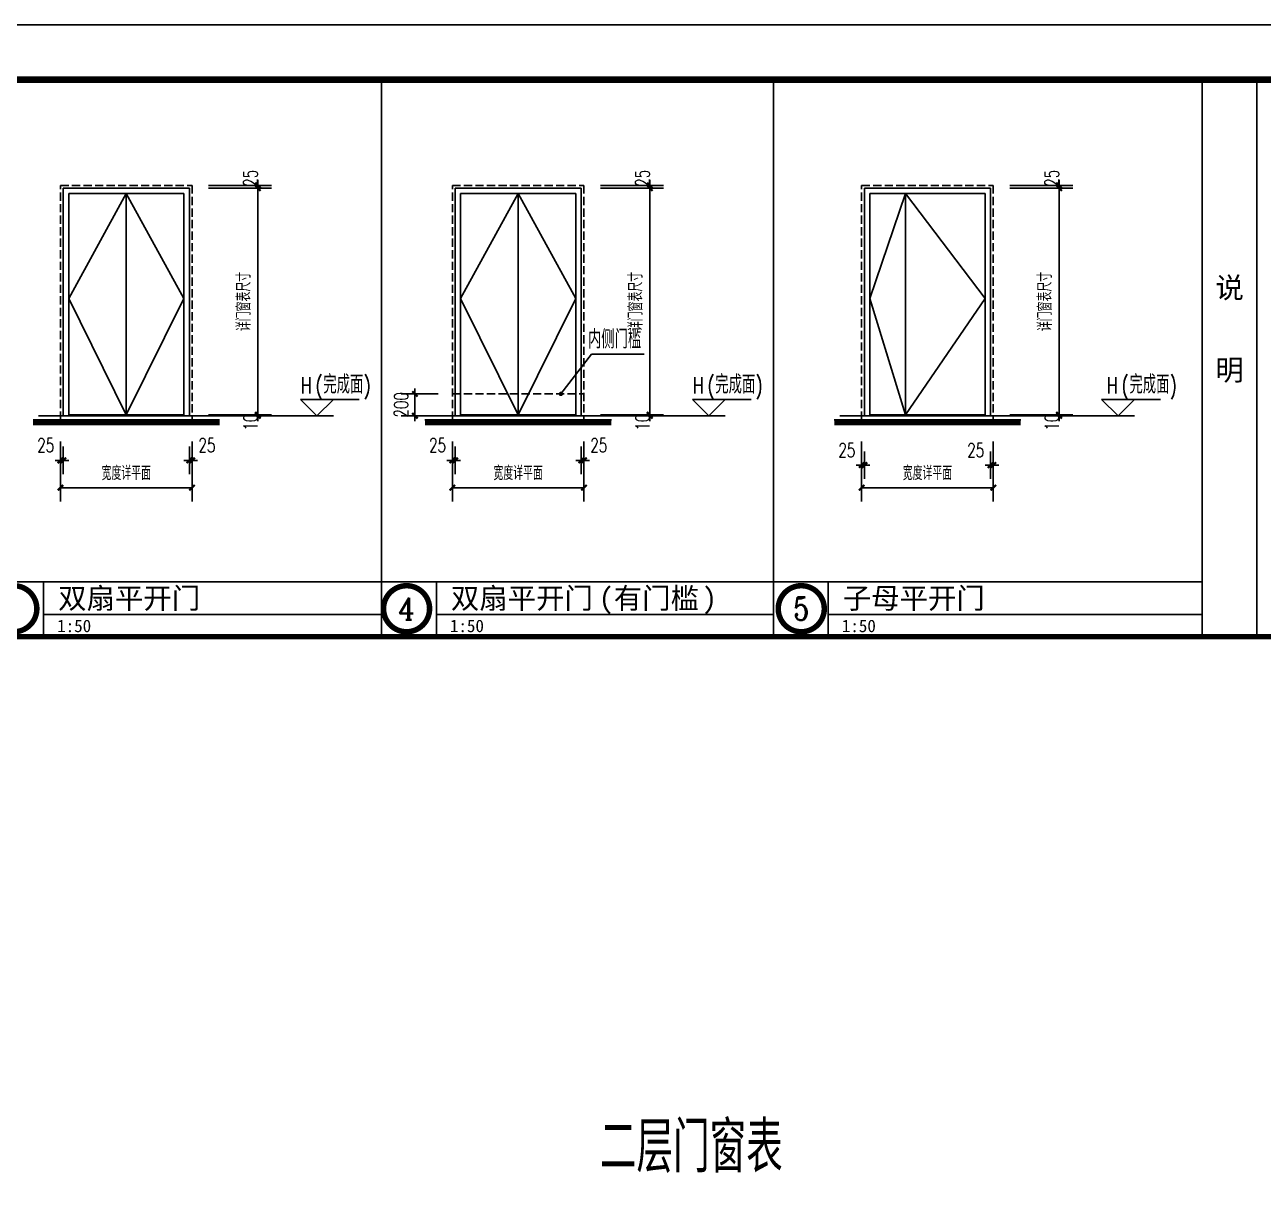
# Model space of a CAD drawing. Header units: millimetres. Extents: x 434053 to 1059003, y -2417481 to 936527.
# Drawn here: x 587397 to 598690, y -2397079 to -2386521 of the extents above; entities that cross this region are included whole.
import ezdxf
from ezdxf.enums import TextEntityAlignment as Align

# ---------------------------------------------------------------- set-up
doc = ezdxf.new("R2010")
doc.units = ezdxf.units.MM
doc.header["$LTSCALE"] = 1000
doc.header["$MEASUREMENT"] = 0
doc.linetypes.add('DASH', pattern=[0.35, 0.25, -0.1])
doc.layers.get('Defpoints').update_dxf_attribs({"color": 6})
for name, color, linetype in [('A-ANNO-DIMS', 3, 'Continuous'), ('A-ANNO-TABL', 7, 'Continuous'), ('A-ANNO-TTLB', 7, 'Continuous'), ('DIM_IDEN', 3, 'Continuous'), ('PUB_DIM', 83, 'Continuous'), ('PUB_TEXT', 7, 'Continuous'), ('WINDOW', 4, 'Continuous'), ('建筑-注释-说明', 7, 'Continuous')]:
    doc.layers.add(name, color=color, linetype=linetype)
doc.styles.add('_TCH_DIM', font='SIMPLEX.shx', dxfattribs={"width": 0.8, "height": 3, "bigfont": 'GBCBIG.shx'})
doc.styles.add('_TCH_DIM_T3', font='SIMPLEX', dxfattribs={"width": 0.705882, "bigfont": 'GBCBIG'})
doc.styles.add('_TCH_LABEL', font='COMPLEX', dxfattribs={"bigfont": 'GBCBIG'})
doc.styles.add('_TCH_WDTABLE', font='SIMPLEX', dxfattribs={"bigfont": 'GBCBIG'})
doc.styles.add('宋体', font='', dxfattribs={"width": 0.8})
doc.styles.get('宋体').set_extended_font_data('SimSun')
doc.dimstyles.new('_TCH_ARCH&&50', dxfattribs={"dimtxt": 127.5, "dimasz": 50, "dimexe": 125, "dimexo": 150, "dimgap": 61.25, "dimtad": 1, "dimdec": 0, "dimzin": 0, "dimdsep": 46, "dimtxsty": '_TCH_DIM_T3', "dimblk": 'ARCHTICK', "dimcen": 0.09, "dimclrt": 7, "dimazin": 2, "dimtfac": 1, "dimtdec": 0, "dimtix": 1, "dimtmove": 2, "dimatfit": 3, "dimfxl": 1, "dimtolj": 1, "dimtzin": 0, "dimarcsym": 0})

# ---------------------------------------------------------------- blocks, each defined once
blk = doc.blocks.new('_ArchTick')
at = {"color": 0, "linetype": 'ByBlock', "const_width": 0.4}
blk.add_lwpolyline([(-0.5, -0.5), (0.5, 0.5)], dxfattribs=at)
blk = doc.blocks.new('*D268')
at = {"layer": 'Defpoints', "color": 0, "transparency": 16777216}
for p in [(595028, -2390170), (596228, -2390170), (596228, -2390740)]:
    blk.add_point(p, dxfattribs=at)
at = {"layer": 'PUB_DIM', "color": 0, "lineweight": -2, "transparency": 16777216}
for p, q in [((595028, -2390320), (595028, -2390865)), ((596228, -2390320), (596228, -2390865)), ((595028, -2390740), (596228, -2390740))]:
    blk.add_line(p, q, dxfattribs=at)
at = {"layer": 'PUB_DIM', "color": 0, "lineweight": -2, "transparency": 16777216, "xscale": 50, "yscale": 50, "zscale": 50, "rotation": 180}
blk.add_blockref('_ArchTick', (595028, -2390740), dxfattribs=at)
at = {"layer": 'PUB_DIM', "color": 0, "lineweight": -2, "transparency": 16777216, "xscale": 50, "yscale": 50, "zscale": 50}
blk.add_blockref('_ArchTick', (596228, -2390740), dxfattribs=at)
at = {"layer": 'PUB_DIM', "color": 7, "transparency": 16777216, "insert": (595628, -2390608), "char_height": 127.5, "attachment_point": 5, "style": '_TCH_DIM_T3'}
blk.add_mtext('\\A1;宽度详平面', dxfattribs=at)
blk = doc.blocks.new('*D269')
at = {"layer": 'Defpoints', "color": 0, "transparency": 16777216}
for p in [(595028, -2390259), (595053, -2390259), (595053, -2390534)]:
    blk.add_point(p, dxfattribs=at)
at = {"layer": 'PUB_DIM', "color": 0, "lineweight": -2, "transparency": 16777216}
for p, q in [((595028, -2390409), (595028, -2390659)), ((595053, -2390409), (595053, -2390659)), ((595028, -2390534), (594978, -2390534)), ((595028, -2390534), (595053, -2390534)), ((595053, -2390534), (595103, -2390534))]:
    blk.add_line(p, q, dxfattribs=at)
at = {"layer": 'PUB_DIM', "color": 0, "lineweight": -2, "transparency": 16777216, "xscale": 50, "yscale": 50, "zscale": 50}
blk.add_blockref('_ArchTick', (595028, -2390534), dxfattribs=at)
at = {"layer": 'PUB_DIM', "color": 0, "lineweight": -2, "transparency": 16777216, "xscale": 50, "yscale": 50, "zscale": 50, "rotation": 180}
blk.add_blockref('_ArchTick', (595053, -2390534), dxfattribs=at)
at = {"layer": 'PUB_DIM', "color": 7, "transparency": 16777216, "insert": (594893, -2390397), "char_height": 127.5, "attachment_point": 5, "style": '_TCH_DIM_T3'}
blk.add_mtext('\\A1;25', dxfattribs=at)
blk = doc.blocks.new('*D274')
at = {"layer": 'Defpoints', "color": 0, "transparency": 16777216}
for p in [(587723, -2390170), (588923, -2390170), (588923, -2390740)]:
    blk.add_point(p, dxfattribs=at)
at = {"layer": 'PUB_DIM', "color": 0, "lineweight": -2, "transparency": 16777216}
for p, q in [((587723, -2390320), (587723, -2390865)), ((588923, -2390320), (588923, -2390865)), ((587723, -2390740), (588923, -2390740))]:
    blk.add_line(p, q, dxfattribs=at)
at = {"layer": 'PUB_DIM', "color": 0, "lineweight": -2, "transparency": 16777216, "xscale": 50, "yscale": 50, "zscale": 50, "rotation": 180}
blk.add_blockref('_ArchTick', (587723, -2390740), dxfattribs=at)
at = {"layer": 'PUB_DIM', "color": 0, "lineweight": -2, "transparency": 16777216, "xscale": 50, "yscale": 50, "zscale": 50}
blk.add_blockref('_ArchTick', (588923, -2390740), dxfattribs=at)
at = {"layer": 'PUB_DIM', "color": 7, "transparency": 16777216, "insert": (588323, -2390608), "char_height": 127.5, "attachment_point": 5, "style": '_TCH_DIM_T3'}
blk.add_mtext('\\A1;宽度详平面', dxfattribs=at)
blk = doc.blocks.new('*D275')
at = {"layer": 'Defpoints', "color": 0, "transparency": 16777216}
for p in [(587723, -2390215), (587748, -2390215), (587748, -2390491)]:
    blk.add_point(p, dxfattribs=at)
at = {"layer": 'PUB_DIM', "color": 0, "lineweight": -2, "transparency": 16777216}
for p, q in [((587723, -2390365), (587723, -2390616)), ((587748, -2390365), (587748, -2390616)), ((587723, -2390491), (587673, -2390491)), ((587723, -2390491), (587748, -2390491)), ((587748, -2390491), (587798, -2390491))]:
    blk.add_line(p, q, dxfattribs=at)
at = {"layer": 'PUB_DIM', "color": 0, "lineweight": -2, "transparency": 16777216, "xscale": 50, "yscale": 50, "zscale": 50}
blk.add_blockref('_ArchTick', (587723, -2390491), dxfattribs=at)
at = {"layer": 'PUB_DIM', "color": 0, "lineweight": -2, "transparency": 16777216, "xscale": 50, "yscale": 50, "zscale": 50, "rotation": 180}
blk.add_blockref('_ArchTick', (587748, -2390491), dxfattribs=at)
at = {"layer": 'PUB_DIM', "color": 7, "transparency": 16777216, "insert": (587588, -2390354), "char_height": 127.5, "attachment_point": 5, "style": '_TCH_DIM_T3'}
blk.add_mtext('\\A1;25', dxfattribs=at)
blk = doc.blocks.new('*D276')
at = {"layer": 'Defpoints', "color": 0, "transparency": 16777216}
for p in [(596203, -2390259), (596228, -2390259), (596228, -2390534)]:
    blk.add_point(p, dxfattribs=at)
at = {"layer": 'PUB_DIM', "color": 0, "lineweight": -2, "transparency": 16777216}
for p, q in [((596203, -2390409), (596203, -2390659)), ((596228, -2390409), (596228, -2390659)), ((596203, -2390534), (596153, -2390534)), ((596203, -2390534), (596228, -2390534)), ((596228, -2390534), (596278, -2390534))]:
    blk.add_line(p, q, dxfattribs=at)
at = {"layer": 'PUB_DIM', "color": 0, "lineweight": -2, "transparency": 16777216, "xscale": 50, "yscale": 50, "zscale": 50}
blk.add_blockref('_ArchTick', (596203, -2390534), dxfattribs=at)
at = {"layer": 'PUB_DIM', "color": 0, "lineweight": -2, "transparency": 16777216, "xscale": 50, "yscale": 50, "zscale": 50, "rotation": 180}
blk.add_blockref('_ArchTick', (596228, -2390534), dxfattribs=at)
at = {"layer": 'PUB_DIM', "color": 7, "transparency": 16777216, "insert": (596068, -2390397), "char_height": 127.5, "attachment_point": 5, "style": '_TCH_DIM_T3'}
blk.add_mtext('\\A1;25', dxfattribs=at)
blk = doc.blocks.new('*D279')
at = {"layer": 'Defpoints', "color": 0, "transparency": 16777216}
for p in [(588898, -2390215), (588923, -2390215), (588923, -2390491)]:
    blk.add_point(p, dxfattribs=at)
at = {"layer": 'PUB_DIM', "color": 0, "lineweight": -2, "transparency": 16777216}
for p, q in [((588898, -2390365), (588898, -2390616)), ((588923, -2390365), (588923, -2390616)), ((588898, -2390491), (588848, -2390491)), ((588898, -2390491), (588923, -2390491)), ((588923, -2390491), (588973, -2390491))]:
    blk.add_line(p, q, dxfattribs=at)
at = {"layer": 'PUB_DIM', "color": 0, "lineweight": -2, "transparency": 16777216, "xscale": 50, "yscale": 50, "zscale": 50}
blk.add_blockref('_ArchTick', (588898, -2390491), dxfattribs=at)
at = {"layer": 'PUB_DIM', "color": 0, "lineweight": -2, "transparency": 16777216, "xscale": 50, "yscale": 50, "zscale": 50, "rotation": 180}
blk.add_blockref('_ArchTick', (588923, -2390491), dxfattribs=at)
at = {"layer": 'PUB_DIM', "color": 7, "transparency": 16777216, "insert": (589058, -2390354), "char_height": 127.5, "attachment_point": 5, "style": '_TCH_DIM_T3'}
blk.add_mtext('\\A1;25', dxfattribs=at)
blk = doc.blocks.new('*D281')
at = {"layer": 'Defpoints', "color": 0, "transparency": 16777216}
for p in [(591296, -2390170), (592496, -2390170), (592496, -2390740)]:
    blk.add_point(p, dxfattribs=at)
at = {"layer": 'PUB_DIM', "color": 0, "lineweight": -2, "transparency": 16777216}
for p, q in [((591296, -2390320), (591296, -2390865)), ((592496, -2390320), (592496, -2390865)), ((591296, -2390740), (592496, -2390740))]:
    blk.add_line(p, q, dxfattribs=at)
at = {"layer": 'PUB_DIM', "color": 0, "lineweight": -2, "transparency": 16777216, "xscale": 50, "yscale": 50, "zscale": 50, "rotation": 180}
blk.add_blockref('_ArchTick', (591296, -2390740), dxfattribs=at)
at = {"layer": 'PUB_DIM', "color": 0, "lineweight": -2, "transparency": 16777216, "xscale": 50, "yscale": 50, "zscale": 50}
blk.add_blockref('_ArchTick', (592496, -2390740), dxfattribs=at)
at = {"layer": 'PUB_DIM', "color": 7, "transparency": 16777216, "insert": (591896, -2390608), "char_height": 127.5, "attachment_point": 5, "style": '_TCH_DIM_T3'}
blk.add_mtext('\\A1;宽度详平面', dxfattribs=at)
blk = doc.blocks.new('*D282')
at = {"layer": 'Defpoints', "color": 0, "transparency": 16777216}
for p in [(591296, -2390215), (591321, -2390215), (591321, -2390491)]:
    blk.add_point(p, dxfattribs=at)
at = {"layer": 'PUB_DIM', "color": 0, "lineweight": -2, "transparency": 16777216}
for p, q in [((591296, -2390365), (591296, -2390616)), ((591321, -2390365), (591321, -2390616)), ((591296, -2390491), (591246, -2390491)), ((591296, -2390491), (591321, -2390491)), ((591321, -2390491), (591371, -2390491))]:
    blk.add_line(p, q, dxfattribs=at)
at = {"layer": 'PUB_DIM', "color": 0, "lineweight": -2, "transparency": 16777216, "xscale": 50, "yscale": 50, "zscale": 50}
blk.add_blockref('_ArchTick', (591296, -2390491), dxfattribs=at)
at = {"layer": 'PUB_DIM', "color": 0, "lineweight": -2, "transparency": 16777216, "xscale": 50, "yscale": 50, "zscale": 50, "rotation": 180}
blk.add_blockref('_ArchTick', (591321, -2390491), dxfattribs=at)
at = {"layer": 'PUB_DIM', "color": 7, "transparency": 16777216, "insert": (591161, -2390354), "char_height": 127.5, "attachment_point": 5, "style": '_TCH_DIM_T3'}
blk.add_mtext('\\A1;25', dxfattribs=at)
blk = doc.blocks.new('*D283')
at = {"layer": 'Defpoints', "color": 0, "transparency": 16777216}
for p in [(592471, -2390215), (592496, -2390215), (592496, -2390491)]:
    blk.add_point(p, dxfattribs=at)
at = {"layer": 'PUB_DIM', "color": 0, "lineweight": -2, "transparency": 16777216}
for p, q in [((592471, -2390365), (592471, -2390616)), ((592496, -2390365), (592496, -2390616)), ((592471, -2390491), (592421, -2390491)), ((592471, -2390491), (592496, -2390491)), ((592496, -2390491), (592546, -2390491))]:
    blk.add_line(p, q, dxfattribs=at)
at = {"layer": 'PUB_DIM', "color": 0, "lineweight": -2, "transparency": 16777216, "xscale": 50, "yscale": 50, "zscale": 50}
blk.add_blockref('_ArchTick', (592471, -2390491), dxfattribs=at)
at = {"layer": 'PUB_DIM', "color": 0, "lineweight": -2, "transparency": 16777216, "xscale": 50, "yscale": 50, "zscale": 50, "rotation": 180}
blk.add_blockref('_ArchTick', (592496, -2390491), dxfattribs=at)
at = {"layer": 'PUB_DIM', "color": 7, "transparency": 16777216, "insert": (592631, -2390354), "char_height": 127.5, "attachment_point": 5, "style": '_TCH_DIM_T3'}
blk.add_mtext('\\A1;25', dxfattribs=at)
blk = doc.blocks.new('*D284')
at = {"layer": 'Defpoints', "color": 0, "transparency": 16777216}
for p in [(590955, -2389885), (591317, -2389885), (591317, -2390085)]:
    blk.add_point(p, dxfattribs=at)
at = {"layer": 'PUB_DIM', "color": 0, "lineweight": -2, "transparency": 16777216}
for p, q in [((591167, -2389885), (590830, -2389885)), ((590955, -2389885), (590955, -2389835)), ((590955, -2390085), (590955, -2389885)), ((591167, -2390085), (590830, -2390085)), ((590955, -2390085), (590955, -2390135))]:
    blk.add_line(p, q, dxfattribs=at)
at = {"layer": 'PUB_DIM', "color": 0, "lineweight": -2, "transparency": 16777216, "xscale": 50, "yscale": 50, "zscale": 50}
for p, rotation in [((590955, -2389885), 270), ((590955, -2390085), 90)]:
    blk.add_blockref('_ArchTick', p, dxfattribs=dict(at, rotation=rotation))
at = {"layer": 'PUB_DIM', "color": 7, "transparency": 16777216, "insert": (590830, -2389985), "char_height": 127.5, "attachment_point": 5, "rotation": 90, "style": '_TCH_DIM_T3'}
blk.add_mtext('\\A1;200', dxfattribs=at)
blk = doc.blocks.new('*D1042')
at = {"layer": 'A-ANNO-DIMS', "color": 0, "lineweight": -2, "transparency": 16777216}
for p, q in [((596828, -2390075), (596828, -2390025)), ((596378, -2390075), (596953, -2390075)), ((596378, -2390085), (596953, -2390085)), ((596828, -2390085), (596828, -2390075)), ((596828, -2390085), (596828, -2390135))]:
    blk.add_line(p, q, dxfattribs=at)
at = {"layer": 'Defpoints', "color": 0, "transparency": 16777216}
for p in [(596228, -2390075), (596228, -2390085), (596828, -2390075)]:
    blk.add_point(p, dxfattribs=at)
at = {"layer": 'A-ANNO-DIMS', "color": 0, "lineweight": -2, "transparency": 16777216, "xscale": 50, "yscale": 50, "zscale": 50}
for p, rotation in [((596828, -2390075), 270), ((596828, -2390085), 90)]:
    blk.add_blockref('_ArchTick', p, dxfattribs=dict(at, rotation=rotation))
at = {"layer": 'A-ANNO-DIMS', "color": 7, "transparency": 16777216, "insert": (596761, -2390143), "char_height": 127.5, "attachment_point": 5, "rotation": 90, "style": '_TCH_DIM_T3'}
blk.add_mtext('\\A1;10', dxfattribs=at)
blk = doc.blocks.new('*D1043')
at = {"layer": 'A-ANNO-DIMS', "color": 0, "lineweight": -2, "transparency": 16777216}
for p, q in [((596378, -2388010), (596953, -2388010)), ((596828, -2390075), (596828, -2388010)), ((596378, -2390075), (596953, -2390075))]:
    blk.add_line(p, q, dxfattribs=at)
at = {"layer": 'Defpoints', "color": 0, "transparency": 16777216}
for p in [(596228, -2388010), (596828, -2388010), (596228, -2390075)]:
    blk.add_point(p, dxfattribs=at)
at = {"layer": 'A-ANNO-DIMS', "color": 0, "lineweight": -2, "transparency": 16777216, "xscale": 50, "yscale": 50, "zscale": 50}
for p, rotation in [((596828, -2388010), 90), ((596828, -2390075), 270)]:
    blk.add_blockref('_ArchTick', p, dxfattribs=dict(at, rotation=rotation))
at = {"layer": 'A-ANNO-DIMS', "color": 7, "transparency": 16777216, "insert": (596699, -2389043), "char_height": 127.5, "attachment_point": 5, "rotation": 90, "style": '_TCH_DIM_T3'}
blk.add_mtext('\\A1;详门窗表尺寸', dxfattribs=at)
blk = doc.blocks.new('*D1044')
at = {"layer": 'A-ANNO-DIMS', "color": 0, "lineweight": -2, "transparency": 16777216}
for p, q in [((596378, -2387985), (596953, -2387985)), ((596828, -2387985), (596828, -2387935)), ((596828, -2388010), (596828, -2387985)), ((596378, -2388010), (596953, -2388010)), ((596828, -2388010), (596828, -2388060))]:
    blk.add_line(p, q, dxfattribs=at)
at = {"layer": 'Defpoints', "color": 0, "transparency": 16777216}
for p in [(596228, -2387985), (596828, -2387985), (596228, -2388010)]:
    blk.add_point(p, dxfattribs=at)
at = {"layer": 'A-ANNO-DIMS', "color": 0, "lineweight": -2, "transparency": 16777216, "xscale": 50, "yscale": 50, "zscale": 50}
for p, rotation in [((596828, -2387985), 270), ((596828, -2388010), 90)]:
    blk.add_blockref('_ArchTick', p, dxfattribs=dict(at, rotation=rotation))
at = {"layer": 'A-ANNO-DIMS', "color": 7, "transparency": 16777216, "insert": (596761, -2387920), "char_height": 127.5, "attachment_point": 5, "rotation": 90, "style": '_TCH_DIM_T3'}
blk.add_mtext('\\A1;25', dxfattribs=at)
blk = doc.blocks.new('*D1045')
at = {"layer": 'A-ANNO-DIMS', "color": 0, "lineweight": -2, "transparency": 16777216}
for p, q in [((593096, -2390075), (593096, -2390025)), ((592646, -2390075), (593221, -2390075)), ((592646, -2390085), (593221, -2390085)), ((593096, -2390085), (593096, -2390075)), ((593096, -2390085), (593096, -2390135))]:
    blk.add_line(p, q, dxfattribs=at)
at = {"layer": 'Defpoints', "color": 0, "transparency": 16777216}
for p in [(592496, -2390075), (592496, -2390085), (593096, -2390075)]:
    blk.add_point(p, dxfattribs=at)
at = {"layer": 'A-ANNO-DIMS', "color": 0, "lineweight": -2, "transparency": 16777216, "xscale": 50, "yscale": 50, "zscale": 50}
for p, rotation in [((593096, -2390075), 270), ((593096, -2390085), 90)]:
    blk.add_blockref('_ArchTick', p, dxfattribs=dict(at, rotation=rotation))
at = {"layer": 'A-ANNO-DIMS', "color": 7, "transparency": 16777216, "insert": (593029, -2390143), "char_height": 127.5, "attachment_point": 5, "rotation": 90, "style": '_TCH_DIM_T3'}
blk.add_mtext('\\A1;10', dxfattribs=at)
blk = doc.blocks.new('*D1046')
at = {"layer": 'A-ANNO-DIMS', "color": 0, "lineweight": -2, "transparency": 16777216}
for p, q in [((592646, -2388010), (593221, -2388010)), ((593096, -2390075), (593096, -2388010)), ((592646, -2390075), (593221, -2390075))]:
    blk.add_line(p, q, dxfattribs=at)
at = {"layer": 'Defpoints', "color": 0, "transparency": 16777216}
for p in [(592496, -2388010), (593096, -2388010), (592496, -2390075)]:
    blk.add_point(p, dxfattribs=at)
at = {"layer": 'A-ANNO-DIMS', "color": 0, "lineweight": -2, "transparency": 16777216, "xscale": 50, "yscale": 50, "zscale": 50}
for p, rotation in [((593096, -2388010), 90), ((593096, -2390075), 270)]:
    blk.add_blockref('_ArchTick', p, dxfattribs=dict(at, rotation=rotation))
at = {"layer": 'A-ANNO-DIMS', "color": 7, "transparency": 16777216, "insert": (592967, -2389043), "char_height": 127.5, "attachment_point": 5, "rotation": 90, "style": '_TCH_DIM_T3'}
blk.add_mtext('\\A1;详门窗表尺寸', dxfattribs=at)
blk = doc.blocks.new('*D1047')
at = {"layer": 'A-ANNO-DIMS', "color": 0, "lineweight": -2, "transparency": 16777216}
for p, q in [((592646, -2387985), (593221, -2387985)), ((593096, -2387985), (593096, -2387935)), ((593096, -2388010), (593096, -2387985)), ((592646, -2388010), (593221, -2388010)), ((593096, -2388010), (593096, -2388060))]:
    blk.add_line(p, q, dxfattribs=at)
at = {"layer": 'Defpoints', "color": 0, "transparency": 16777216}
for p in [(592496, -2387985), (593096, -2387985), (592496, -2388010)]:
    blk.add_point(p, dxfattribs=at)
at = {"layer": 'A-ANNO-DIMS', "color": 0, "lineweight": -2, "transparency": 16777216, "xscale": 50, "yscale": 50, "zscale": 50}
for p, rotation in [((593096, -2387985), 270), ((593096, -2388010), 90)]:
    blk.add_blockref('_ArchTick', p, dxfattribs=dict(at, rotation=rotation))
at = {"layer": 'A-ANNO-DIMS', "color": 7, "transparency": 16777216, "insert": (593029, -2387920), "char_height": 127.5, "attachment_point": 5, "rotation": 90, "style": '_TCH_DIM_T3'}
blk.add_mtext('\\A1;25', dxfattribs=at)
blk = doc.blocks.new('*D1048')
at = {"layer": 'A-ANNO-DIMS', "color": 0, "lineweight": -2, "transparency": 16777216}
for p, q in [((589523, -2390075), (589523, -2390025)), ((589073, -2390075), (589648, -2390075)), ((589073, -2390085), (589648, -2390085)), ((589523, -2390085), (589523, -2390075)), ((589523, -2390085), (589523, -2390135))]:
    blk.add_line(p, q, dxfattribs=at)
at = {"layer": 'Defpoints', "color": 0, "transparency": 16777216}
for p in [(588923, -2390075), (588923, -2390085), (589523, -2390075)]:
    blk.add_point(p, dxfattribs=at)
at = {"layer": 'A-ANNO-DIMS', "color": 0, "lineweight": -2, "transparency": 16777216, "xscale": 50, "yscale": 50, "zscale": 50}
for p, rotation in [((589523, -2390075), 270), ((589523, -2390085), 90)]:
    blk.add_blockref('_ArchTick', p, dxfattribs=dict(at, rotation=rotation))
at = {"layer": 'A-ANNO-DIMS', "color": 7, "transparency": 16777216, "insert": (589456, -2390143), "char_height": 127.5, "attachment_point": 5, "rotation": 90, "style": '_TCH_DIM_T3'}
blk.add_mtext('\\A1;10', dxfattribs=at)
blk = doc.blocks.new('*D1049')
at = {"layer": 'A-ANNO-DIMS', "color": 0, "lineweight": -2, "transparency": 16777216}
for p, q in [((589073, -2388010), (589648, -2388010)), ((589523, -2390075), (589523, -2388010)), ((589073, -2390075), (589648, -2390075))]:
    blk.add_line(p, q, dxfattribs=at)
at = {"layer": 'Defpoints', "color": 0, "transparency": 16777216}
for p in [(588923, -2388010), (589523, -2388010), (588923, -2390075)]:
    blk.add_point(p, dxfattribs=at)
at = {"layer": 'A-ANNO-DIMS', "color": 0, "lineweight": -2, "transparency": 16777216, "xscale": 50, "yscale": 50, "zscale": 50}
for p, rotation in [((589523, -2388010), 90), ((589523, -2390075), 270)]:
    blk.add_blockref('_ArchTick', p, dxfattribs=dict(at, rotation=rotation))
at = {"layer": 'A-ANNO-DIMS', "color": 7, "transparency": 16777216, "insert": (589394, -2389043), "char_height": 127.5, "attachment_point": 5, "rotation": 90, "style": '_TCH_DIM_T3'}
blk.add_mtext('\\A1;详门窗表尺寸', dxfattribs=at)
blk = doc.blocks.new('*D1050')
at = {"layer": 'A-ANNO-DIMS', "color": 0, "lineweight": -2, "transparency": 16777216}
for p, q in [((589073, -2387985), (589648, -2387985)), ((589523, -2387985), (589523, -2387935)), ((589523, -2388010), (589523, -2387985)), ((589073, -2388010), (589648, -2388010)), ((589523, -2388010), (589523, -2388060))]:
    blk.add_line(p, q, dxfattribs=at)
at = {"layer": 'Defpoints', "color": 0, "transparency": 16777216}
for p in [(588923, -2387985), (589523, -2387985), (588923, -2388010)]:
    blk.add_point(p, dxfattribs=at)
at = {"layer": 'A-ANNO-DIMS', "color": 0, "lineweight": -2, "transparency": 16777216, "xscale": 50, "yscale": 50, "zscale": 50}
for p, rotation in [((589523, -2387985), 270), ((589523, -2388010), 90)]:
    blk.add_blockref('_ArchTick', p, dxfattribs=dict(at, rotation=rotation))
at = {"layer": 'A-ANNO-DIMS', "color": 7, "transparency": 16777216, "insert": (589456, -2387920), "char_height": 127.5, "attachment_point": 5, "rotation": 90, "style": '_TCH_DIM_T3'}
blk.add_mtext('\\A1;25', dxfattribs=at)

msp = doc.modelspace()

# ---------------------------------------------------------------- linework, layer by layer
for p, q in [((590649.9, -2387021.3), (590649.9, -2392097.1)), ((594223.4, -2387021.3), (594223.4, -2392097.1)), ((598132, -2387021.3), (598132, -2392097.1)), ((587472.8, -2390120.4), (589172.8, -2390120.4)), ((591046.3, -2390120.4), (592746.3, -2390120.4)), ((594778.1, -2390120.4), (596478.1, -2390120.4)), ((598132, -2391597.1), (580050.9, -2391597.1)), ((587568.9, -2391597.1), (587568.9, -2392097.1)), ((591149.9, -2391597.1), (591149.9, -2392097.1)), ((594723.4, -2391597.1), (594723.4, -2392097.1)), ((590649.9, -2391897.1), (587568.9, -2391897.1)), ((594223.4, -2391897.1), (591149.9, -2391897.1)), ((598132, -2391897.1), (594723.4, -2391897.1)), ((617100.9, -2392097.1), (580050.9, -2392097.1))]:
    msp.add_line(p, q)
at = {"color": 3}
msp.add_line((598632, -2387021.3), (598632, -2392097.1), dxfattribs=at)
at = {"color": 11}
for p, q in [((587522.8, -2390085.4), (589710.9, -2390085.4)), ((591096.3, -2390085.4), (593284.4, -2390085.4)), ((594828.1, -2390085.4), (597016.2, -2390085.4))]:
    msp.add_line(p, q, dxfattribs=at)
at = {"const_width": 50}
for points in [[(587472.8, -2390145.4), (589172.8, -2390145.4)], [(591046.3, -2390145.4), (592746.3, -2390145.4)], [(594778.1, -2390145.4), (596478.1, -2390145.4)], [(617100.9, -2392097.1), (580050.9, -2392097.1)]]:
    msp.add_lwpolyline(points, dxfattribs=at)
at = {"layer": 'A-ANNO-TTLB'}
msp.add_lwpolyline([(578800.9, -2416221.3), (578800.9, -2386521.3), (620850.9, -2386521.3), (620850.9, -2416221.3)], close=True, dxfattribs=at)
at = {"layer": 'A-ANNO-TTLB', "const_width": 60}
msp.add_lwpolyline([(580050.9, -2415721.3), (620350.9, -2415721.3), (620350.9, -2387021.3), (580050.9, -2387021.3)], close=True, dxfattribs=at)
at = {"layer": 'DIM_IDEN', "const_width": 50}
for points in [[(587507.3, -2391843.3, 1), (587087.3, -2391843.3, 1)], [(591088.3, -2391843.3, 1), (590668.3, -2391843.3, 1)], [(594687.4, -2391843.3, 1), (594267.4, -2391843.3, 1)]]:
    msp.add_lwpolyline(points, format="xyb", close=True, dxfattribs=at)
at = {"layer": 'PUB_DIM', "linetype": 'ByBlock'}
for p, q in [((592285.3, -2389885.4), (592563.3, -2389523.7)), ((592563.3, -2389523.7), (593044.8, -2389523.7))]:
    msp.add_line(p, q, dxfattribs=at)
at = {"layer": 'PUB_DIM'}
for p, q in [((590060.9, -2390085.4), (589910.9, -2389935.4)), ((589910.9, -2389935.4), (590447.7, -2389935.4)), ((590060.9, -2390085.4), (590210.9, -2389935.4)), ((593634.4, -2390085.4), (593484.4, -2389935.4)), ((593484.4, -2389935.4), (594021.2, -2389935.4)), ((593634.4, -2390085.4), (593784.4, -2389935.4)), ((597366.2, -2390085.4), (597216.2, -2389935.4)), ((597216.2, -2389935.4), (597753, -2389935.4)), ((597366.2, -2390085.4), (597516.2, -2389935.4)), ((589710.9, -2390085.4), (590210.9, -2390085.4)), ((593284.4, -2390085.4), (593784.4, -2390085.4)), ((597016.2, -2390085.4), (597516.2, -2390085.4))]:
    msp.add_line(p, q, dxfattribs=at)
at = {"layer": 'PUB_DIM', "linetype": 'ByBlock', "const_width": 20}
msp.add_lwpolyline([(592279.2, -2389893.3, 1), (592291.4, -2389877.5, 1)], format="xyb", close=True, dxfattribs=at)
at = {"layer": 'WINDOW', "color": 11, "linetype": 'DASH', "ltscale": 0.3}
for p, q in [((587722.8, -2390120.4), (587722.8, -2387985.4)), ((587722.8, -2387985.4), (588922.8, -2387985.4)), ((588922.8, -2387985.4), (588922.8, -2390120.4)), ((591296.3, -2390120.4), (591296.3, -2387985.4)), ((591296.3, -2387985.4), (592496.3, -2387985.4)), ((592496.3, -2387985.4), (592496.3, -2390120.4)), ((595028.1, -2390120.4), (595028.1, -2387985.4)), ((595028.1, -2387985.4), (596228.1, -2387985.4)), ((596228.1, -2387985.4), (596228.1, -2390120.4)), ((591296.3, -2389885.4), (592496.3, -2389885.4))]:
    msp.add_line(p, q, dxfattribs=at)
at = {"layer": 'WINDOW'}
for p, q in [((587747.8, -2390085.4), (587747.8, -2388010.4)), ((587747.8, -2388010.4), (588897.8, -2388010.4)), ((587797.8, -2390085.4), (587797.8, -2388060.4)), ((587797.8, -2388060.4), (588847.8, -2388060.4)), ((588322.8, -2388060.4), (588322.8, -2390075.4)), ((588847.8, -2388060.4), (588847.8, -2390085.4)), ((588897.8, -2388010.4), (588897.8, -2390085.4)), ((591321.3, -2390085.4), (591321.3, -2388010.4)), ((591321.3, -2388010.4), (592471.3, -2388010.4)), ((591371.3, -2390085.4), (591371.3, -2388060.4)), ((591371.3, -2388060.4), (592421.3, -2388060.4)), ((591896.3, -2388060.4), (591896.3, -2390075.4)), ((592421.3, -2388060.4), (592421.3, -2390085.4)), ((592471.3, -2388010.4), (592471.3, -2390085.4)), ((595053.1, -2390085.4), (595053.1, -2388010.4)), ((595053.1, -2388010.4), (596203.1, -2388010.4)), ((595103.1, -2390085.4), (595103.1, -2388060.4)), ((595103.1, -2388060.4), (596153.1, -2388060.4)), ((595428.1, -2388060.4), (595428.1, -2390075.4)), ((596153.1, -2388060.4), (596153.1, -2390085.4)), ((596203.1, -2388010.4), (596203.1, -2390085.4)), ((587797.8, -2390075.4), (588847.8, -2390075.4)), ((591371.3, -2390075.4), (592421.3, -2390075.4)), ((595103.1, -2390075.4), (596153.1, -2390075.4))]:
    msp.add_line(p, q, dxfattribs=at)
at = {"layer": 'WINDOW', "color": 11, "ltscale": 0.3}
for points in [[(588322.8, -2388060.4), (587797.8, -2389015.4), (588322.8, -2390075.4)], [(588322.8, -2388060.4), (588847.8, -2389015.4), (588322.8, -2390075.4)], [(591896.3, -2388060.4), (591371.3, -2389015.4), (591896.3, -2390075.4)], [(591896.3, -2388060.4), (592421.3, -2389015.4), (591896.3, -2390075.4)], [(595428.1, -2388060.4), (595103.1, -2389015.4), (595428.1, -2390075.4)], [(595428.1, -2388060.4), (596153.1, -2389015.4), (595428.1, -2390075.4)]]:
    msp.add_lwpolyline(points, dxfattribs=at)

# ---------------------------------------------------------------- texts
at = {"layer": 'A-ANNO-TABL', "style": '_TCH_WDTABLE'}
msp.add_text('二层门窗表', height=462.98, dxfattribs=at).set_placement((592641.7, -2396980.6))
at = {"layer": 'DIM_IDEN', "color": 7, "style": '_TCH_LABEL'}
for s, height, width, p, p2 in [('4', 201.5, 0.985837, (590802.6, -2391944), (590954, -2391944)), ('5', 208.4, 1.020156, (594406.5, -2391947.5), (594548.3, -2391947.5))]:
    msp.add_text(s, height=height, dxfattribs=dict(at, width=width)).set_placement(p, p2, align=Align.FIT)
at = {"layer": 'PUB_DIM', "color": 7, "linetype": 'ByBlock', "style": '_TCH_DIM'}
msp.add_text('内侧门槛', height=168.79, dxfattribs=at).set_placement((592532.4, -2389471.2))
at = {"layer": 'PUB_DIM', "color": 7, "style": '_TCH_DIM'}
for p in [(590119.8, -2389882.9), (593693.3, -2389882.9), (597469.9, -2389882.9)]:
    msp.add_text('完成面', height=168.79, dxfattribs=at).set_placement(p)
at = {"layer": 'PUB_DIM', "color": 7, "style": '_TCH_DIM', "width": 0.705882}
for s, p in [('H', (589914.8, -2389882.9)), ('(', (590049.8, -2389882.9)), (')', (590488.4, -2389882.9)), ('H', (593488.3, -2389882.9)), ('(', (593623.3, -2389882.9)), (')', (594061.9, -2389882.9)), ('H', (597264.9, -2389882.9)), ('(', (597399.9, -2389882.9)), (')', (597838.5, -2389882.9))]:
    msp.add_text(s, height=148.8, dxfattribs=at).set_placement(p)
at = {"layer": 'PUB_TEXT', "color": 3, "style": '宋体'}
for s, p in [('说', (598253.4, -2389012.1)), ('明', (598253.4, -2389762.1))]:
    msp.add_text(s, height=189.9, dxfattribs=at).set_placement(p)
at = {"layer": '建筑-注释-说明', "style": '宋体'}
for s, height, p in [('双扇平开门', 189.87, (587701.5, -2391842)), ('双扇平开门', 189.87, (591282.5, -2391842)), ('(', 189.9, (592632.7, -2391842)), ('有门槛', 189.87, (592767.7, -2391842)), (')', 189.9, (593577.9, -2391842)), ('子母平开门', 189.87, (594856, -2391842)), ('1:50', 113.92, (587692.9, -2392056.8)), ('1:50', 113.92, (591273.9, -2392056.8)), ('1:50', 113.92, (594847.4, -2392056.8))]:
    msp.add_text(s, height=height, dxfattribs=at).set_placement(p)

# ---------------------------------------------------------------- dimensions: what is measured, and where the dimension line sits
at = {"layer": 'A-ANNO-DIMS'}
for base, p1, p2, picture, middle in [((589522.8, -2387985.4), (588922.8, -2388010.4), (588922.8, -2387985.4), '*D1050', (589455.8, -2387920.2)), ((593096.3, -2387985.4), (592496.3, -2388010.4), (592496.3, -2387985.4), '*D1047', (593029.3, -2387920.2)), ((596828.1, -2387985.4), (596228.1, -2388010.4), (596228.1, -2387985.4), '*D1044', (596761.1, -2387920.2)), ((589522.8, -2390075.4), (588922.8, -2390085.4), (588922.8, -2390075.4), '*D1048', (589455.8, -2390143.5)), ((593096.3, -2390075.4), (592496.3, -2390085.4), (592496.3, -2390075.4), '*D1045', (593029.3, -2390143.5)), ((596828.1, -2390075.4), (596228.1, -2390085.4), (596228.1, -2390075.4), '*D1042', (596761.1, -2390143.5))]:
    dim = msp.add_linear_dim(base=base, p1=p1, p2=p2, angle=90, dimstyle='_TCH_ARCH&&50', dxfattribs=at)
    dim.commit()
    dim.dimension.update_dxf_attribs({"geometry": picture, "text_midpoint": middle, "dimtype": 129})
for p1, p2, picture, middle in [((588922.8, -2390075.4), (588922.8, -2388010.4), '*D1049', (589393.6, -2389042.9)), ((592496.3, -2390075.4), (592496.3, -2388010.4), '*D1046', (592967.1, -2389042.9)), ((596228.1, -2390075.4), (596228.1, -2388010.4), '*D1043', (596698.8, -2389042.9))]:
    dim = msp.add_aligned_dim(p1=p1, p2=p2, distance=-600, text='详门窗表尺寸', dimstyle='_TCH_ARCH&&50', dxfattribs=at)
    dim.commit()
    dim.dimension.update_dxf_attribs({"geometry": picture, "text_midpoint": middle})
at = {"layer": 'PUB_DIM'}
dim = msp.add_aligned_dim(p1=(591316.9, -2390085.4), p2=(591316.9, -2389885.4), distance=361.7, dimstyle='_TCH_ARCH&&50', dxfattribs=at)
dim.commit()
dim.dimension.update_dxf_attribs({"geometry": '*D284', "text_midpoint": (590830.1, -2389985.4)})
for base, p1, p2, picture, middle in [((587747.8, -2390491.1), (587722.8, -2390215.5), (587747.8, -2390215.5), '*D275', (587587.8, -2390353.6)), ((588922.8, -2390491.1), (588897.8, -2390215.5), (588922.8, -2390215.5), '*D279', (589057.8, -2390353.6)), ((591321.3, -2390491.1), (591296.3, -2390215.5), (591321.3, -2390215.5), '*D282', (591161.3, -2390353.6)), ((592496.3, -2390491.1), (592471.3, -2390215.5), (592496.3, -2390215.5), '*D283', (592631.3, -2390353.6)), ((595053.1, -2390534.5), (595028.1, -2390258.9), (595053.1, -2390258.9), '*D269', (594893.1, -2390397)), ((596228.1, -2390534.5), (596203.1, -2390258.9), (596228.1, -2390258.9), '*D276', (596068.1, -2390397))]:
    dim = msp.add_linear_dim(base=base, p1=p1, p2=p2, angle=0, dimstyle='_TCH_ARCH&&50', dxfattribs=at)
    dim.commit()
    dim.dimension.update_dxf_attribs({"geometry": picture, "text_midpoint": middle, "dimtype": 129})
for p1, p2, picture, middle in [((587722.8, -2390170.2), (588922.8, -2390170.2), '*D274', (588322.8, -2390608.4)), ((591296.3, -2390170.2), (592496.3, -2390170.2), '*D281', (591896.3, -2390608.4)), ((595028.1, -2390170.2), (596228.1, -2390170.2), '*D268', (595628.1, -2390608.4))]:
    dim = msp.add_aligned_dim(p1=p1, p2=p2, distance=-569.5, text='宽度详平面', dimstyle='_TCH_ARCH&&50', dxfattribs=at)
    dim.commit()
    dim.dimension.update_dxf_attribs({"geometry": picture, "text_midpoint": middle})

doc.saveas('drawing.dxf')
